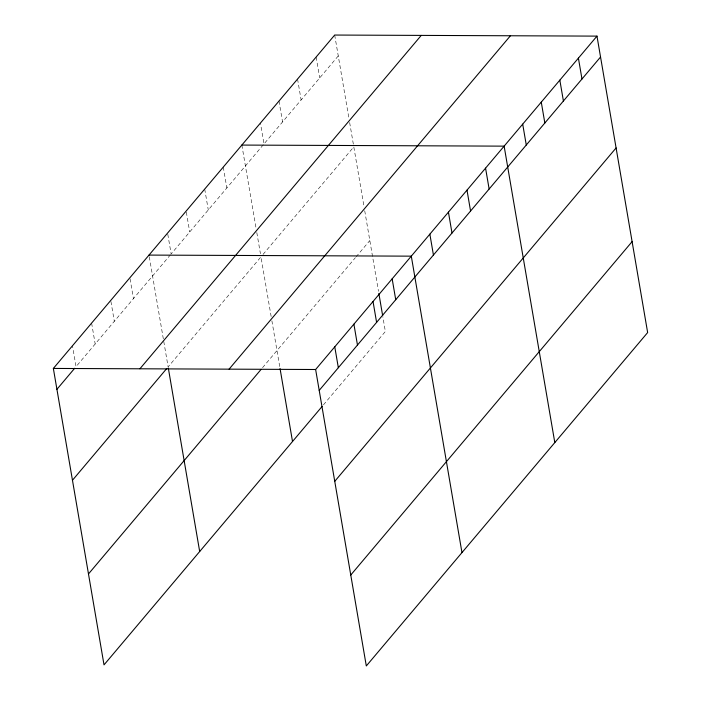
<?xml version="1.0" encoding="UTF-8"?>
<svg xmlns="http://www.w3.org/2000/svg" width="701" height="701" viewBox="0 0 701 701"><rect width="100%" height="100%" fill="white"/><g stroke="black" fill="none" stroke-linecap="round" stroke-linejoin="round"><path stroke-width="0.53" stroke-dasharray="3.5 2.63" d="M170.457 254.778L76.05 366.649L72.483 345.768M263.296 144.765L171.149 253.964L167.758 234.125M338.259 55.931L263.988 143.95L260.421 123.061M263.024 254.445L353.803 146.868L363.994 206.488M262.533 367.692L355.381 257.67M356.064 256.855L369.821 240.557M323.468 404.836L385.366 331.494L382.834 316.686M334.692 35.05L348.923 118.32M349.65 122.552L353.444 144.756M364.722 210.747L378.496 291.309M316.125 57.053L319.691 77.934M297.557 79.055L301.123 99.945M278.989 101.058L282.556 121.948M241.845 145.072L256.084 228.333M256.803 232.566L260.421 253.718M271.156 316.51L260.965 256.89L168.117 366.903L149.006 255.085M271.883 320.769L280.05 368.551M223.277 167.075L226.852 187.956M204.71 189.077L208.285 209.958M186.326 212.123L189.717 231.961M130.053 278.796L133.444 298.644M110.924 301.474L114.316 321.312M91.612 323.1L95.187 343.981"/><path stroke-width="1.05" d="M322.092 406.466L104.02 664.881L53.355 368.437L334.692 35.05L596.98 36.119L647.645 332.563L366.308 665.95L315.634 369.506L596.98 36.119M56.921 389.318L74.683 368.27M139.902 368.787L421.248 35.401M72.466 480.255L166.75 368.524M229.087 369.155L510.424 35.769M88.484 573.944L261.158 369.322M319.209 390.387L600.547 57M334.754 481.324L616.091 147.937M350.763 575.013L632.1 241.626M241.845 145.072L504.133 146.141L554.806 442.576M149.006 255.085L411.294 256.154L461.968 552.598M53.355 368.437L315.634 369.506M578.404 58.122L581.979 79.011M559.836 80.124L563.411 101.014M541.268 102.127L544.843 123.017M522.701 124.138L526.276 145.019M485.565 168.144L489.132 189.025M466.997 190.146L470.564 211.027M448.43 212.149L451.996 233.03M429.862 234.152L433.428 255.033M392.157 278.823L395.732 299.713M378.855 293.43L382.65 315.634M373.028 301.5L376.603 322.381M353.9 324.169L357.466 345.05M334.771 346.837L338.338 367.718M280.05 368.551L292.519 441.507M168.301 367.972L199.68 551.529"/></g></svg>
